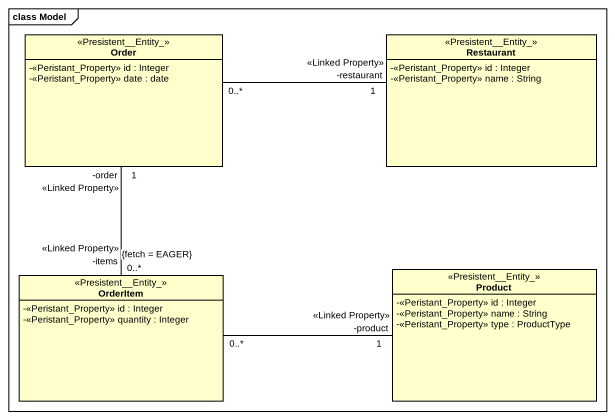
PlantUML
@startuml
mainframe class Model
hide circle
hide empty members
skinparam classAttributeIconSize 0
class Order <<Presistent__Entity_>> {
  -<<Peristant_Property>> id : Integer
  -<<Peristant_Property>> date : date
}
class Restaurant <<Presistent__Entity_>> {
  -<<Peristant_Property>> id : Integer
  -<<Peristant_Property>> name : String
}
class OrderItem <<Presistent__Entity_>> {
  -<<Peristant_Property>> id : Integer
  -<<Peristant_Property>> quantity : Integer
}
class Product <<Presistent__Entity_>> {
  -<<Peristant_Property>> id : Integer
  -<<Peristant_Property>> name : String
  -<<Peristant_Property>> type : ProductType
}
Order "0..*" -right- "-restaurant\n1\n<<Linked Property>>" Restaurant
Order "-order\n1\n<<Linked Property>>" -- "-items\n0..*\n<<Linked Property>>\n{fetch = EAGER}" OrderItem
OrderItem "0..*" -right- "-product\n1\n<<Linked Property>>" Product
@enduml
